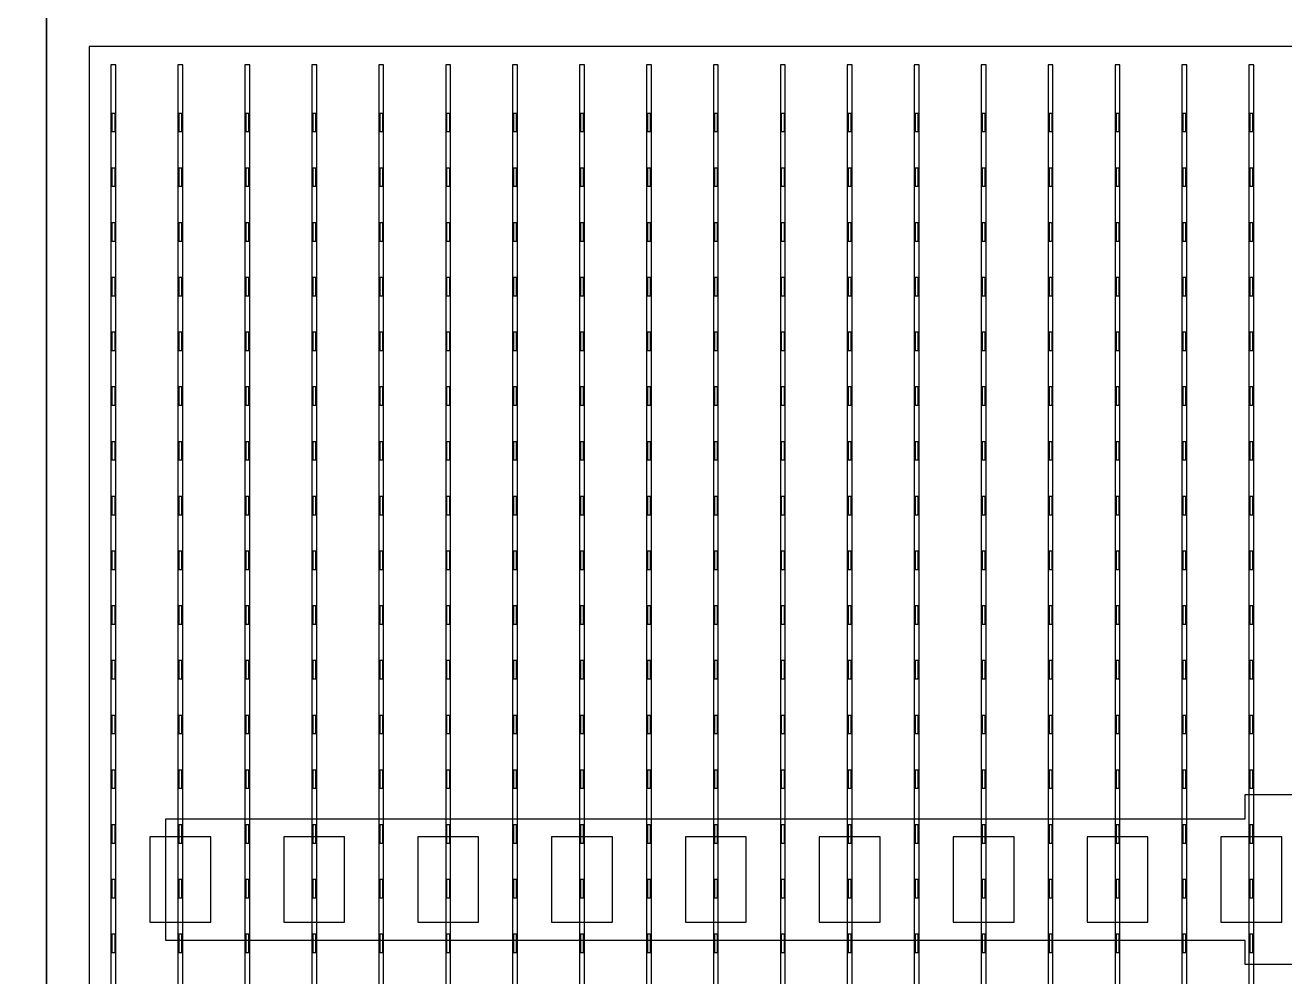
# Model space of a CAD drawing. Header units: millimetres. Extents: x -18 to 142, y -7 to 153.
# Drawn here: x 61.99 to 72.34, y 12.4 to 20.22 of the extents above; entities that cross this region are included whole.
import ezdxf

# ---------------------------------------------------------------- set-up
doc = ezdxf.new("R2010")
doc.units = ezdxf.units.MM
for name, color, linetype in [('BUSBARS', 3, 'Continuous'), ('CELLS', 5, 'Continuous'), ('CONTACT_PADS', 2, 'Continuous'), ('DICING', 4, 'Continuous'), ('FINGERS', 1, 'Continuous'), ('INSULATION', 2, 'Continuous')]:
    doc.layers.add(name, color=color, linetype=linetype)

msp = doc.modelspace()

# ---------------------------------------------------------------- linework, layer by layer
at = {"layer": 'BUSBARS'}
msp.add_lwpolyline([(82.09, 13.7), (82.09, 12.7), (73.22, 12.7), (73.22, 12.5), (72.02, 12.5), (72.02, 12.7), (63.15, 12.7), (63.15, 13.7), (72.02, 13.7), (72.02, 13.9), (73.22, 13.9), (73.22, 13.7), (82.09, 13.7)], close=True, dxfattribs=at)
at = {"layer": 'CELLS'}
for points in [[(62.17, -0.5), (62.17, 20.4), (41.27, 20.4), (41.27, -0.5), (62.17, -0.5)], [(83.07, -0.5), (83.07, 20.4), (62.17, 20.4), (62.17, -0.5), (83.07, -0.5)]]:
    msp.add_lwpolyline(points, close=True, dxfattribs=at)
at = {"layer": 'CONTACT_PADS'}
for points in [[(62.733, 19.35), (62.733, 19.5), (62.708, 19.5), (62.708, 19.35), (62.733, 19.35)], [(63.283, 19.35), (63.283, 19.5), (63.258, 19.5), (63.258, 19.35), (63.283, 19.35)], [(63.833, 19.35), (63.833, 19.5), (63.808, 19.5), (63.808, 19.35), (63.833, 19.35)], [(64.383, 19.35), (64.383, 19.5), (64.358, 19.5), (64.358, 19.35), (64.383, 19.35)], [(64.933, 19.35), (64.933, 19.5), (64.908, 19.5), (64.908, 19.35), (64.933, 19.35)], [(65.483, 19.35), (65.483, 19.5), (65.458, 19.5), (65.458, 19.35), (65.483, 19.35)], [(66.033, 19.35), (66.033, 19.5), (66.008, 19.5), (66.008, 19.35), (66.033, 19.35)], [(66.583, 19.35), (66.583, 19.5), (66.558, 19.5), (66.558, 19.35), (66.583, 19.35)], [(67.133, 19.35), (67.133, 19.5), (67.108, 19.5), (67.108, 19.35), (67.133, 19.35)], [(67.683, 19.35), (67.683, 19.5), (67.658, 19.5), (67.658, 19.35), (67.683, 19.35)], [(68.233, 19.35), (68.233, 19.5), (68.208, 19.5), (68.208, 19.35), (68.233, 19.35)], [(68.783, 19.35), (68.783, 19.5), (68.758, 19.5), (68.758, 19.35), (68.783, 19.35)], [(69.333, 19.35), (69.333, 19.5), (69.308, 19.5), (69.308, 19.35), (69.333, 19.35)], [(69.883, 19.35), (69.883, 19.5), (69.858, 19.5), (69.858, 19.35), (69.883, 19.35)], [(70.433, 19.35), (70.433, 19.5), (70.408, 19.5), (70.408, 19.35), (70.433, 19.35)], [(70.983, 19.35), (70.983, 19.5), (70.958, 19.5), (70.958, 19.35), (70.983, 19.35)], [(71.533, 19.35), (71.533, 19.5), (71.508, 19.5), (71.508, 19.35), (71.533, 19.35)], [(72.083, 19.35), (72.083, 19.5), (72.058, 19.5), (72.058, 19.35), (72.083, 19.35)], [(62.733, 18.9), (62.733, 19.05), (62.708, 19.05), (62.708, 18.9), (62.733, 18.9)], [(63.283, 18.9), (63.283, 19.05), (63.258, 19.05), (63.258, 18.9), (63.283, 18.9)], [(63.833, 18.9), (63.833, 19.05), (63.808, 19.05), (63.808, 18.9), (63.833, 18.9)], [(64.383, 18.9), (64.383, 19.05), (64.358, 19.05), (64.358, 18.9), (64.383, 18.9)], [(64.933, 18.9), (64.933, 19.05), (64.908, 19.05), (64.908, 18.9), (64.933, 18.9)], [(65.483, 18.9), (65.483, 19.05), (65.458, 19.05), (65.458, 18.9), (65.483, 18.9)], [(66.033, 18.9), (66.033, 19.05), (66.008, 19.05), (66.008, 18.9), (66.033, 18.9)], [(66.583, 18.9), (66.583, 19.05), (66.558, 19.05), (66.558, 18.9), (66.583, 18.9)], [(67.133, 18.9), (67.133, 19.05), (67.108, 19.05), (67.108, 18.9), (67.133, 18.9)], [(67.683, 18.9), (67.683, 19.05), (67.658, 19.05), (67.658, 18.9), (67.683, 18.9)], [(68.233, 18.9), (68.233, 19.05), (68.208, 19.05), (68.208, 18.9), (68.233, 18.9)], [(68.783, 18.9), (68.783, 19.05), (68.758, 19.05), (68.758, 18.9), (68.783, 18.9)], [(69.333, 18.9), (69.333, 19.05), (69.308, 19.05), (69.308, 18.9), (69.333, 18.9)], [(69.883, 18.9), (69.883, 19.05), (69.858, 19.05), (69.858, 18.9), (69.883, 18.9)], [(70.433, 18.9), (70.433, 19.05), (70.408, 19.05), (70.408, 18.9), (70.433, 18.9)], [(70.983, 18.9), (70.983, 19.05), (70.958, 19.05), (70.958, 18.9), (70.983, 18.9)], [(71.533, 18.9), (71.533, 19.05), (71.508, 19.05), (71.508, 18.9), (71.533, 18.9)], [(72.083, 18.9), (72.083, 19.05), (72.058, 19.05), (72.058, 18.9), (72.083, 18.9)], [(62.733, 18.45), (62.733, 18.6), (62.708, 18.6), (62.708, 18.45), (62.733, 18.45)], [(63.283, 18.45), (63.283, 18.6), (63.258, 18.6), (63.258, 18.45), (63.283, 18.45)], [(63.833, 18.45), (63.833, 18.6), (63.808, 18.6), (63.808, 18.45), (63.833, 18.45)], [(64.383, 18.45), (64.383, 18.6), (64.358, 18.6), (64.358, 18.45), (64.383, 18.45)], [(64.933, 18.45), (64.933, 18.6), (64.908, 18.6), (64.908, 18.45), (64.933, 18.45)], [(65.483, 18.45), (65.483, 18.6), (65.458, 18.6), (65.458, 18.45), (65.483, 18.45)], [(66.033, 18.45), (66.033, 18.6), (66.008, 18.6), (66.008, 18.45), (66.033, 18.45)], [(66.583, 18.45), (66.583, 18.6), (66.558, 18.6), (66.558, 18.45), (66.583, 18.45)], [(67.133, 18.45), (67.133, 18.6), (67.108, 18.6), (67.108, 18.45), (67.133, 18.45)], [(67.683, 18.45), (67.683, 18.6), (67.658, 18.6), (67.658, 18.45), (67.683, 18.45)], [(68.233, 18.45), (68.233, 18.6), (68.208, 18.6), (68.208, 18.45), (68.233, 18.45)], [(68.783, 18.45), (68.783, 18.6), (68.758, 18.6), (68.758, 18.45), (68.783, 18.45)], [(69.333, 18.45), (69.333, 18.6), (69.308, 18.6), (69.308, 18.45), (69.333, 18.45)], [(69.883, 18.45), (69.883, 18.6), (69.858, 18.6), (69.858, 18.45), (69.883, 18.45)], [(70.433, 18.45), (70.433, 18.6), (70.408, 18.6), (70.408, 18.45), (70.433, 18.45)], [(70.983, 18.45), (70.983, 18.6), (70.958, 18.6), (70.958, 18.45), (70.983, 18.45)], [(71.533, 18.45), (71.533, 18.6), (71.508, 18.6), (71.508, 18.45), (71.533, 18.45)], [(72.083, 18.45), (72.083, 18.6), (72.058, 18.6), (72.058, 18.45), (72.083, 18.45)], [(62.733, 18), (62.733, 18.15), (62.708, 18.15), (62.708, 18), (62.733, 18)], [(63.283, 18), (63.283, 18.15), (63.258, 18.15), (63.258, 18), (63.283, 18)], [(63.833, 18), (63.833, 18.15), (63.808, 18.15), (63.808, 18), (63.833, 18)], [(64.383, 18), (64.383, 18.15), (64.358, 18.15), (64.358, 18), (64.383, 18)], [(64.933, 18), (64.933, 18.15), (64.908, 18.15), (64.908, 18), (64.933, 18)], [(65.483, 18), (65.483, 18.15), (65.458, 18.15), (65.458, 18), (65.483, 18)], [(66.033, 18), (66.033, 18.15), (66.008, 18.15), (66.008, 18), (66.033, 18)], [(66.583, 18), (66.583, 18.15), (66.558, 18.15), (66.558, 18), (66.583, 18)], [(67.133, 18), (67.133, 18.15), (67.108, 18.15), (67.108, 18), (67.133, 18)], [(67.683, 18), (67.683, 18.15), (67.658, 18.15), (67.658, 18), (67.683, 18)], [(68.233, 18), (68.233, 18.15), (68.208, 18.15), (68.208, 18), (68.233, 18)], [(68.783, 18), (68.783, 18.15), (68.758, 18.15), (68.758, 18), (68.783, 18)], [(69.333, 18), (69.333, 18.15), (69.308, 18.15), (69.308, 18), (69.333, 18)], [(69.883, 18), (69.883, 18.15), (69.858, 18.15), (69.858, 18), (69.883, 18)], [(70.433, 18), (70.433, 18.15), (70.408, 18.15), (70.408, 18), (70.433, 18)], [(70.983, 18), (70.983, 18.15), (70.958, 18.15), (70.958, 18), (70.983, 18)], [(71.533, 18), (71.533, 18.15), (71.508, 18.15), (71.508, 18), (71.533, 18)], [(72.083, 18), (72.083, 18.15), (72.058, 18.15), (72.058, 18), (72.083, 18)], [(62.733, 17.55), (62.733, 17.7), (62.708, 17.7), (62.708, 17.55), (62.733, 17.55)], [(63.283, 17.55), (63.283, 17.7), (63.258, 17.7), (63.258, 17.55), (63.283, 17.55)], [(63.833, 17.55), (63.833, 17.7), (63.808, 17.7), (63.808, 17.55), (63.833, 17.55)], [(64.383, 17.55), (64.383, 17.7), (64.358, 17.7), (64.358, 17.55), (64.383, 17.55)], [(64.933, 17.55), (64.933, 17.7), (64.908, 17.7), (64.908, 17.55), (64.933, 17.55)], [(65.483, 17.55), (65.483, 17.7), (65.458, 17.7), (65.458, 17.55), (65.483, 17.55)], [(66.033, 17.55), (66.033, 17.7), (66.008, 17.7), (66.008, 17.55), (66.033, 17.55)], [(66.583, 17.55), (66.583, 17.7), (66.558, 17.7), (66.558, 17.55), (66.583, 17.55)], [(67.133, 17.55), (67.133, 17.7), (67.108, 17.7), (67.108, 17.55), (67.133, 17.55)], [(67.683, 17.55), (67.683, 17.7), (67.658, 17.7), (67.658, 17.55), (67.683, 17.55)], [(68.233, 17.55), (68.233, 17.7), (68.208, 17.7), (68.208, 17.55), (68.233, 17.55)], [(68.783, 17.55), (68.783, 17.7), (68.758, 17.7), (68.758, 17.55), (68.783, 17.55)], [(69.333, 17.55), (69.333, 17.7), (69.308, 17.7), (69.308, 17.55), (69.333, 17.55)], [(69.883, 17.55), (69.883, 17.7), (69.858, 17.7), (69.858, 17.55), (69.883, 17.55)], [(70.433, 17.55), (70.433, 17.7), (70.408, 17.7), (70.408, 17.55), (70.433, 17.55)], [(70.983, 17.55), (70.983, 17.7), (70.958, 17.7), (70.958, 17.55), (70.983, 17.55)], [(71.533, 17.55), (71.533, 17.7), (71.508, 17.7), (71.508, 17.55), (71.533, 17.55)], [(72.083, 17.55), (72.083, 17.7), (72.058, 17.7), (72.058, 17.55), (72.083, 17.55)], [(62.733, 17.1), (62.733, 17.25), (62.708, 17.25), (62.708, 17.1), (62.733, 17.1)], [(63.283, 17.1), (63.283, 17.25), (63.258, 17.25), (63.258, 17.1), (63.283, 17.1)], [(63.833, 17.1), (63.833, 17.25), (63.808, 17.25), (63.808, 17.1), (63.833, 17.1)], [(64.383, 17.1), (64.383, 17.25), (64.358, 17.25), (64.358, 17.1), (64.383, 17.1)], [(64.933, 17.1), (64.933, 17.25), (64.908, 17.25), (64.908, 17.1), (64.933, 17.1)], [(65.483, 17.1), (65.483, 17.25), (65.458, 17.25), (65.458, 17.1), (65.483, 17.1)], [(66.033, 17.1), (66.033, 17.25), (66.008, 17.25), (66.008, 17.1), (66.033, 17.1)], [(66.583, 17.1), (66.583, 17.25), (66.558, 17.25), (66.558, 17.1), (66.583, 17.1)], [(67.133, 17.1), (67.133, 17.25), (67.108, 17.25), (67.108, 17.1), (67.133, 17.1)], [(67.683, 17.1), (67.683, 17.25), (67.658, 17.25), (67.658, 17.1), (67.683, 17.1)], [(68.233, 17.1), (68.233, 17.25), (68.208, 17.25), (68.208, 17.1), (68.233, 17.1)], [(68.783, 17.1), (68.783, 17.25), (68.758, 17.25), (68.758, 17.1), (68.783, 17.1)], [(69.333, 17.1), (69.333, 17.25), (69.308, 17.25), (69.308, 17.1), (69.333, 17.1)], [(69.883, 17.1), (69.883, 17.25), (69.858, 17.25), (69.858, 17.1), (69.883, 17.1)], [(70.433, 17.1), (70.433, 17.25), (70.408, 17.25), (70.408, 17.1), (70.433, 17.1)], [(70.983, 17.1), (70.983, 17.25), (70.958, 17.25), (70.958, 17.1), (70.983, 17.1)], [(71.533, 17.1), (71.533, 17.25), (71.508, 17.25), (71.508, 17.1), (71.533, 17.1)], [(72.083, 17.1), (72.083, 17.25), (72.058, 17.25), (72.058, 17.1), (72.083, 17.1)], [(62.733, 16.65), (62.733, 16.8), (62.708, 16.8), (62.708, 16.65), (62.733, 16.65)], [(63.283, 16.65), (63.283, 16.8), (63.258, 16.8), (63.258, 16.65), (63.283, 16.65)], [(63.833, 16.65), (63.833, 16.8), (63.808, 16.8), (63.808, 16.65), (63.833, 16.65)], [(64.383, 16.65), (64.383, 16.8), (64.358, 16.8), (64.358, 16.65), (64.383, 16.65)], [(64.933, 16.65), (64.933, 16.8), (64.908, 16.8), (64.908, 16.65), (64.933, 16.65)], [(65.483, 16.65), (65.483, 16.8), (65.458, 16.8), (65.458, 16.65), (65.483, 16.65)], [(66.033, 16.65), (66.033, 16.8), (66.008, 16.8), (66.008, 16.65), (66.033, 16.65)], [(66.583, 16.65), (66.583, 16.8), (66.558, 16.8), (66.558, 16.65), (66.583, 16.65)], [(67.133, 16.65), (67.133, 16.8), (67.108, 16.8), (67.108, 16.65), (67.133, 16.65)], [(67.683, 16.65), (67.683, 16.8), (67.658, 16.8), (67.658, 16.65), (67.683, 16.65)], [(68.233, 16.65), (68.233, 16.8), (68.208, 16.8), (68.208, 16.65), (68.233, 16.65)], [(68.783, 16.65), (68.783, 16.8), (68.758, 16.8), (68.758, 16.65), (68.783, 16.65)], [(69.333, 16.65), (69.333, 16.8), (69.308, 16.8), (69.308, 16.65), (69.333, 16.65)], [(69.883, 16.65), (69.883, 16.8), (69.858, 16.8), (69.858, 16.65), (69.883, 16.65)], [(70.433, 16.65), (70.433, 16.8), (70.408, 16.8), (70.408, 16.65), (70.433, 16.65)], [(70.983, 16.65), (70.983, 16.8), (70.958, 16.8), (70.958, 16.65), (70.983, 16.65)], [(71.533, 16.65), (71.533, 16.8), (71.508, 16.8), (71.508, 16.65), (71.533, 16.65)], [(72.083, 16.65), (72.083, 16.8), (72.058, 16.8), (72.058, 16.65), (72.083, 16.65)], [(62.733, 16.2), (62.733, 16.35), (62.708, 16.35), (62.708, 16.2), (62.733, 16.2)], [(63.283, 16.2), (63.283, 16.35), (63.258, 16.35), (63.258, 16.2), (63.283, 16.2)], [(63.833, 16.2), (63.833, 16.35), (63.808, 16.35), (63.808, 16.2), (63.833, 16.2)], [(64.383, 16.2), (64.383, 16.35), (64.358, 16.35), (64.358, 16.2), (64.383, 16.2)], [(64.933, 16.2), (64.933, 16.35), (64.908, 16.35), (64.908, 16.2), (64.933, 16.2)], [(65.483, 16.2), (65.483, 16.35), (65.458, 16.35), (65.458, 16.2), (65.483, 16.2)], [(66.033, 16.2), (66.033, 16.35), (66.008, 16.35), (66.008, 16.2), (66.033, 16.2)], [(66.583, 16.2), (66.583, 16.35), (66.558, 16.35), (66.558, 16.2), (66.583, 16.2)], [(67.133, 16.2), (67.133, 16.35), (67.108, 16.35), (67.108, 16.2), (67.133, 16.2)], [(67.683, 16.2), (67.683, 16.35), (67.658, 16.35), (67.658, 16.2), (67.683, 16.2)], [(68.233, 16.2), (68.233, 16.35), (68.208, 16.35), (68.208, 16.2), (68.233, 16.2)], [(68.783, 16.2), (68.783, 16.35), (68.758, 16.35), (68.758, 16.2), (68.783, 16.2)], [(69.333, 16.2), (69.333, 16.35), (69.308, 16.35), (69.308, 16.2), (69.333, 16.2)], [(69.883, 16.2), (69.883, 16.35), (69.858, 16.35), (69.858, 16.2), (69.883, 16.2)], [(70.433, 16.2), (70.433, 16.35), (70.408, 16.35), (70.408, 16.2), (70.433, 16.2)], [(70.983, 16.2), (70.983, 16.35), (70.958, 16.35), (70.958, 16.2), (70.983, 16.2)], [(71.533, 16.2), (71.533, 16.35), (71.508, 16.35), (71.508, 16.2), (71.533, 16.2)], [(72.083, 16.2), (72.083, 16.35), (72.058, 16.35), (72.058, 16.2), (72.083, 16.2)], [(62.733, 15.75), (62.733, 15.9), (62.708, 15.9), (62.708, 15.75), (62.733, 15.75)], [(63.283, 15.75), (63.283, 15.9), (63.258, 15.9), (63.258, 15.75), (63.283, 15.75)], [(63.833, 15.75), (63.833, 15.9), (63.808, 15.9), (63.808, 15.75), (63.833, 15.75)], [(64.383, 15.75), (64.383, 15.9), (64.358, 15.9), (64.358, 15.75), (64.383, 15.75)], [(64.933, 15.75), (64.933, 15.9), (64.908, 15.9), (64.908, 15.75), (64.933, 15.75)], [(65.483, 15.75), (65.483, 15.9), (65.458, 15.9), (65.458, 15.75), (65.483, 15.75)], [(66.033, 15.75), (66.033, 15.9), (66.008, 15.9), (66.008, 15.75), (66.033, 15.75)], [(66.583, 15.75), (66.583, 15.9), (66.558, 15.9), (66.558, 15.75), (66.583, 15.75)], [(67.133, 15.75), (67.133, 15.9), (67.108, 15.9), (67.108, 15.75), (67.133, 15.75)], [(67.683, 15.75), (67.683, 15.9), (67.658, 15.9), (67.658, 15.75), (67.683, 15.75)], [(68.233, 15.75), (68.233, 15.9), (68.208, 15.9), (68.208, 15.75), (68.233, 15.75)], [(68.783, 15.75), (68.783, 15.9), (68.758, 15.9), (68.758, 15.75), (68.783, 15.75)], [(69.333, 15.75), (69.333, 15.9), (69.308, 15.9), (69.308, 15.75), (69.333, 15.75)], [(69.883, 15.75), (69.883, 15.9), (69.858, 15.9), (69.858, 15.75), (69.883, 15.75)], [(70.433, 15.75), (70.433, 15.9), (70.408, 15.9), (70.408, 15.75), (70.433, 15.75)], [(70.983, 15.75), (70.983, 15.9), (70.958, 15.9), (70.958, 15.75), (70.983, 15.75)], [(71.533, 15.75), (71.533, 15.9), (71.508, 15.9), (71.508, 15.75), (71.533, 15.75)], [(72.083, 15.75), (72.083, 15.9), (72.058, 15.9), (72.058, 15.75), (72.083, 15.75)], [(62.733, 15.3), (62.733, 15.45), (62.708, 15.45), (62.708, 15.3), (62.733, 15.3)], [(63.283, 15.3), (63.283, 15.45), (63.258, 15.45), (63.258, 15.3), (63.283, 15.3)], [(63.833, 15.3), (63.833, 15.45), (63.808, 15.45), (63.808, 15.3), (63.833, 15.3)], [(64.383, 15.3), (64.383, 15.45), (64.358, 15.45), (64.358, 15.3), (64.383, 15.3)], [(64.933, 15.3), (64.933, 15.45), (64.908, 15.45), (64.908, 15.3), (64.933, 15.3)], [(65.483, 15.3), (65.483, 15.45), (65.458, 15.45), (65.458, 15.3), (65.483, 15.3)], [(66.033, 15.3), (66.033, 15.45), (66.008, 15.45), (66.008, 15.3), (66.033, 15.3)], [(66.583, 15.3), (66.583, 15.45), (66.558, 15.45), (66.558, 15.3), (66.583, 15.3)], [(67.133, 15.3), (67.133, 15.45), (67.108, 15.45), (67.108, 15.3), (67.133, 15.3)], [(67.683, 15.3), (67.683, 15.45), (67.658, 15.45), (67.658, 15.3), (67.683, 15.3)], [(68.233, 15.3), (68.233, 15.45), (68.208, 15.45), (68.208, 15.3), (68.233, 15.3)], [(68.783, 15.3), (68.783, 15.45), (68.758, 15.45), (68.758, 15.3), (68.783, 15.3)], [(69.333, 15.3), (69.333, 15.45), (69.308, 15.45), (69.308, 15.3), (69.333, 15.3)], [(69.883, 15.3), (69.883, 15.45), (69.858, 15.45), (69.858, 15.3), (69.883, 15.3)], [(70.433, 15.3), (70.433, 15.45), (70.408, 15.45), (70.408, 15.3), (70.433, 15.3)], [(70.983, 15.3), (70.983, 15.45), (70.958, 15.45), (70.958, 15.3), (70.983, 15.3)], [(71.533, 15.3), (71.533, 15.45), (71.508, 15.45), (71.508, 15.3), (71.533, 15.3)], [(72.083, 15.3), (72.083, 15.45), (72.058, 15.45), (72.058, 15.3), (72.083, 15.3)], [(62.733, 14.85), (62.733, 15), (62.708, 15), (62.708, 14.85), (62.733, 14.85)], [(63.283, 14.85), (63.283, 15), (63.258, 15), (63.258, 14.85), (63.283, 14.85)], [(63.833, 14.85), (63.833, 15), (63.808, 15), (63.808, 14.85), (63.833, 14.85)], [(64.383, 14.85), (64.383, 15), (64.358, 15), (64.358, 14.85), (64.383, 14.85)], [(64.933, 14.85), (64.933, 15), (64.908, 15), (64.908, 14.85), (64.933, 14.85)], [(65.483, 14.85), (65.483, 15), (65.458, 15), (65.458, 14.85), (65.483, 14.85)], [(66.033, 14.85), (66.033, 15), (66.008, 15), (66.008, 14.85), (66.033, 14.85)], [(66.583, 14.85), (66.583, 15), (66.558, 15), (66.558, 14.85), (66.583, 14.85)], [(67.133, 14.85), (67.133, 15), (67.108, 15), (67.108, 14.85), (67.133, 14.85)], [(67.683, 14.85), (67.683, 15), (67.658, 15), (67.658, 14.85), (67.683, 14.85)], [(68.233, 14.85), (68.233, 15), (68.208, 15), (68.208, 14.85), (68.233, 14.85)], [(68.783, 14.85), (68.783, 15), (68.758, 15), (68.758, 14.85), (68.783, 14.85)], [(69.333, 14.85), (69.333, 15), (69.308, 15), (69.308, 14.85), (69.333, 14.85)], [(69.883, 14.85), (69.883, 15), (69.858, 15), (69.858, 14.85), (69.883, 14.85)], [(70.433, 14.85), (70.433, 15), (70.408, 15), (70.408, 14.85), (70.433, 14.85)], [(70.983, 14.85), (70.983, 15), (70.958, 15), (70.958, 14.85), (70.983, 14.85)], [(71.533, 14.85), (71.533, 15), (71.508, 15), (71.508, 14.85), (71.533, 14.85)], [(72.083, 14.85), (72.083, 15), (72.058, 15), (72.058, 14.85), (72.083, 14.85)], [(62.733, 14.4), (62.733, 14.55), (62.708, 14.55), (62.708, 14.4), (62.733, 14.4)], [(63.283, 14.4), (63.283, 14.55), (63.258, 14.55), (63.258, 14.4), (63.283, 14.4)], [(63.833, 14.4), (63.833, 14.55), (63.808, 14.55), (63.808, 14.4), (63.833, 14.4)], [(64.383, 14.4), (64.383, 14.55), (64.358, 14.55), (64.358, 14.4), (64.383, 14.4)], [(64.933, 14.4), (64.933, 14.55), (64.908, 14.55), (64.908, 14.4), (64.933, 14.4)], [(65.483, 14.4), (65.483, 14.55), (65.458, 14.55), (65.458, 14.4), (65.483, 14.4)], [(66.033, 14.4), (66.033, 14.55), (66.008, 14.55), (66.008, 14.4), (66.033, 14.4)], [(66.583, 14.4), (66.583, 14.55), (66.558, 14.55), (66.558, 14.4), (66.583, 14.4)], [(67.133, 14.4), (67.133, 14.55), (67.108, 14.55), (67.108, 14.4), (67.133, 14.4)], [(67.683, 14.4), (67.683, 14.55), (67.658, 14.55), (67.658, 14.4), (67.683, 14.4)], [(68.233, 14.4), (68.233, 14.55), (68.208, 14.55), (68.208, 14.4), (68.233, 14.4)], [(68.783, 14.4), (68.783, 14.55), (68.758, 14.55), (68.758, 14.4), (68.783, 14.4)], [(69.333, 14.4), (69.333, 14.55), (69.308, 14.55), (69.308, 14.4), (69.333, 14.4)], [(69.883, 14.4), (69.883, 14.55), (69.858, 14.55), (69.858, 14.4), (69.883, 14.4)], [(70.433, 14.4), (70.433, 14.55), (70.408, 14.55), (70.408, 14.4), (70.433, 14.4)], [(70.983, 14.4), (70.983, 14.55), (70.958, 14.55), (70.958, 14.4), (70.983, 14.4)], [(71.533, 14.4), (71.533, 14.55), (71.508, 14.55), (71.508, 14.4), (71.533, 14.4)], [(72.083, 14.4), (72.083, 14.55), (72.058, 14.55), (72.058, 14.4), (72.083, 14.4)], [(62.733, 13.95), (62.733, 14.1), (62.708, 14.1), (62.708, 13.95), (62.733, 13.95)], [(63.283, 13.95), (63.283, 14.1), (63.258, 14.1), (63.258, 13.95), (63.283, 13.95)], [(63.833, 13.95), (63.833, 14.1), (63.808, 14.1), (63.808, 13.95), (63.833, 13.95)], [(64.383, 13.95), (64.383, 14.1), (64.358, 14.1), (64.358, 13.95), (64.383, 13.95)], [(64.933, 13.95), (64.933, 14.1), (64.908, 14.1), (64.908, 13.95), (64.933, 13.95)], [(65.483, 13.95), (65.483, 14.1), (65.458, 14.1), (65.458, 13.95), (65.483, 13.95)], [(66.033, 13.95), (66.033, 14.1), (66.008, 14.1), (66.008, 13.95), (66.033, 13.95)], [(66.583, 13.95), (66.583, 14.1), (66.558, 14.1), (66.558, 13.95), (66.583, 13.95)], [(67.133, 13.95), (67.133, 14.1), (67.108, 14.1), (67.108, 13.95), (67.133, 13.95)], [(67.683, 13.95), (67.683, 14.1), (67.658, 14.1), (67.658, 13.95), (67.683, 13.95)], [(68.233, 13.95), (68.233, 14.1), (68.208, 14.1), (68.208, 13.95), (68.233, 13.95)], [(68.783, 13.95), (68.783, 14.1), (68.758, 14.1), (68.758, 13.95), (68.783, 13.95)], [(69.333, 13.95), (69.333, 14.1), (69.308, 14.1), (69.308, 13.95), (69.333, 13.95)], [(69.883, 13.95), (69.883, 14.1), (69.858, 14.1), (69.858, 13.95), (69.883, 13.95)], [(70.433, 13.95), (70.433, 14.1), (70.408, 14.1), (70.408, 13.95), (70.433, 13.95)], [(70.983, 13.95), (70.983, 14.1), (70.958, 14.1), (70.958, 13.95), (70.983, 13.95)], [(71.533, 13.95), (71.533, 14.1), (71.508, 14.1), (71.508, 13.95), (71.533, 13.95)], [(72.083, 13.95), (72.083, 14.1), (72.058, 14.1), (72.058, 13.95), (72.083, 13.95)], [(62.733, 13.5), (62.733, 13.65), (62.708, 13.65), (62.708, 13.5), (62.733, 13.5)], [(63.283, 13.5), (63.283, 13.65), (63.258, 13.65), (63.258, 13.5), (63.283, 13.5)], [(63.833, 13.5), (63.833, 13.65), (63.808, 13.65), (63.808, 13.5), (63.833, 13.5)], [(64.383, 13.5), (64.383, 13.65), (64.358, 13.65), (64.358, 13.5), (64.383, 13.5)], [(64.933, 13.5), (64.933, 13.65), (64.908, 13.65), (64.908, 13.5), (64.933, 13.5)], [(65.483, 13.5), (65.483, 13.65), (65.458, 13.65), (65.458, 13.5), (65.483, 13.5)], [(66.033, 13.5), (66.033, 13.65), (66.008, 13.65), (66.008, 13.5), (66.033, 13.5)], [(66.583, 13.5), (66.583, 13.65), (66.558, 13.65), (66.558, 13.5), (66.583, 13.5)], [(67.133, 13.5), (67.133, 13.65), (67.108, 13.65), (67.108, 13.5), (67.133, 13.5)], [(67.683, 13.5), (67.683, 13.65), (67.658, 13.65), (67.658, 13.5), (67.683, 13.5)], [(68.233, 13.5), (68.233, 13.65), (68.208, 13.65), (68.208, 13.5), (68.233, 13.5)], [(68.783, 13.5), (68.783, 13.65), (68.758, 13.65), (68.758, 13.5), (68.783, 13.5)], [(69.333, 13.5), (69.333, 13.65), (69.308, 13.65), (69.308, 13.5), (69.333, 13.5)], [(69.883, 13.5), (69.883, 13.65), (69.858, 13.65), (69.858, 13.5), (69.883, 13.5)], [(70.433, 13.5), (70.433, 13.65), (70.408, 13.65), (70.408, 13.5), (70.433, 13.5)], [(70.983, 13.5), (70.983, 13.65), (70.958, 13.65), (70.958, 13.5), (70.983, 13.5)], [(71.533, 13.5), (71.533, 13.65), (71.508, 13.65), (71.508, 13.5), (71.533, 13.5)], [(72.083, 13.5), (72.083, 13.65), (72.058, 13.65), (72.058, 13.5), (72.083, 13.5)], [(62.733, 13.05), (62.733, 13.2), (62.708, 13.2), (62.708, 13.05), (62.733, 13.05)], [(63.283, 13.05), (63.283, 13.2), (63.258, 13.2), (63.258, 13.05), (63.283, 13.05)], [(63.833, 13.05), (63.833, 13.2), (63.808, 13.2), (63.808, 13.05), (63.833, 13.05)], [(64.383, 13.05), (64.383, 13.2), (64.358, 13.2), (64.358, 13.05), (64.383, 13.05)], [(64.933, 13.05), (64.933, 13.2), (64.908, 13.2), (64.908, 13.05), (64.933, 13.05)], [(65.483, 13.05), (65.483, 13.2), (65.458, 13.2), (65.458, 13.05), (65.483, 13.05)], [(66.033, 13.05), (66.033, 13.2), (66.008, 13.2), (66.008, 13.05), (66.033, 13.05)], [(66.583, 13.05), (66.583, 13.2), (66.558, 13.2), (66.558, 13.05), (66.583, 13.05)], [(67.133, 13.05), (67.133, 13.2), (67.108, 13.2), (67.108, 13.05), (67.133, 13.05)], [(67.683, 13.05), (67.683, 13.2), (67.658, 13.2), (67.658, 13.05), (67.683, 13.05)], [(68.233, 13.05), (68.233, 13.2), (68.208, 13.2), (68.208, 13.05), (68.233, 13.05)], [(68.783, 13.05), (68.783, 13.2), (68.758, 13.2), (68.758, 13.05), (68.783, 13.05)], [(69.333, 13.05), (69.333, 13.2), (69.308, 13.2), (69.308, 13.05), (69.333, 13.05)], [(69.883, 13.05), (69.883, 13.2), (69.858, 13.2), (69.858, 13.05), (69.883, 13.05)], [(70.433, 13.05), (70.433, 13.2), (70.408, 13.2), (70.408, 13.05), (70.433, 13.05)], [(70.983, 13.05), (70.983, 13.2), (70.958, 13.2), (70.958, 13.05), (70.983, 13.05)], [(71.533, 13.05), (71.533, 13.2), (71.508, 13.2), (71.508, 13.05), (71.533, 13.05)], [(72.083, 13.05), (72.083, 13.2), (72.058, 13.2), (72.058, 13.05), (72.083, 13.05)], [(62.733, 12.6), (62.733, 12.75), (62.708, 12.75), (62.708, 12.6), (62.733, 12.6)], [(63.283, 12.6), (63.283, 12.75), (63.258, 12.75), (63.258, 12.6), (63.283, 12.6)], [(63.833, 12.6), (63.833, 12.75), (63.808, 12.75), (63.808, 12.6), (63.833, 12.6)], [(64.383, 12.6), (64.383, 12.75), (64.358, 12.75), (64.358, 12.6), (64.383, 12.6)], [(64.933, 12.6), (64.933, 12.75), (64.908, 12.75), (64.908, 12.6), (64.933, 12.6)], [(65.483, 12.6), (65.483, 12.75), (65.458, 12.75), (65.458, 12.6), (65.483, 12.6)], [(66.033, 12.6), (66.033, 12.75), (66.008, 12.75), (66.008, 12.6), (66.033, 12.6)], [(66.583, 12.6), (66.583, 12.75), (66.558, 12.75), (66.558, 12.6), (66.583, 12.6)], [(67.133, 12.6), (67.133, 12.75), (67.108, 12.75), (67.108, 12.6), (67.133, 12.6)], [(67.683, 12.6), (67.683, 12.75), (67.658, 12.75), (67.658, 12.6), (67.683, 12.6)], [(68.233, 12.6), (68.233, 12.75), (68.208, 12.75), (68.208, 12.6), (68.233, 12.6)], [(68.783, 12.6), (68.783, 12.75), (68.758, 12.75), (68.758, 12.6), (68.783, 12.6)], [(69.333, 12.6), (69.333, 12.75), (69.308, 12.75), (69.308, 12.6), (69.333, 12.6)], [(69.883, 12.6), (69.883, 12.75), (69.858, 12.75), (69.858, 12.6), (69.883, 12.6)], [(70.433, 12.6), (70.433, 12.75), (70.408, 12.75), (70.408, 12.6), (70.433, 12.6)], [(70.983, 12.6), (70.983, 12.75), (70.958, 12.75), (70.958, 12.6), (70.983, 12.6)], [(71.533, 12.6), (71.533, 12.75), (71.508, 12.75), (71.508, 12.6), (71.533, 12.6)], [(72.083, 12.6), (72.083, 12.75), (72.058, 12.75), (72.058, 12.6), (72.083, 12.6)]]:
    msp.add_lwpolyline(points, close=True, dxfattribs=at)
at = {"layer": 'DICING'}
for q in [(62.17, 152.65), (62.17, 152.65), (62.17, 152.65), (62.17, 152.65), (62.17, 152.65), (62.17, 152.65), (62.17, 152.65), (62.17, 152.65), (62.17, 152.65), (62.17, 152.65), (62.17, 152.65), (62.17, 152.65), (62.17, 131.75), (62.17, 131.75), (62.17, 131.75), (62.17, 131.75), (62.17, 131.75), (62.17, 131.75), (62.17, 131.75), (62.17, 131.75), (62.17, 131.75), (62.17, 131.75), (62.17, 131.75), (62.17, 131.75), (62.17, 110.85), (62.17, 110.85), (62.17, 110.85), (62.17, 110.85), (62.17, 110.85), (62.17, 110.85), (62.17, 110.85), (62.17, 110.85), (62.17, 110.85), (62.17, 110.85), (62.17, 110.85), (62.17, 110.85), (62.17, 89.95), (62.17, 89.95), (62.17, 89.95), (62.17, 89.95), (62.17, 89.95), (62.17, 89.95), (62.17, 89.95), (62.17, 89.95), (62.17, 89.95), (62.17, 89.95), (62.17, 89.95), (62.17, 89.95), (62.17, 69.05), (62.17, 69.05), (62.17, 69.05), (62.17, 69.05), (62.17, 69.05), (62.17, 69.05), (62.17, 69.05), (62.17, 69.05), (62.17, 69.05), (62.17, 69.05), (62.17, 69.05), (62.17, 69.05), (62.17, 48.15), (62.17, 48.15), (62.17, 48.15), (62.17, 48.15), (62.17, 48.15), (62.17, 48.15), (62.17, 48.15), (62.17, 48.15), (62.17, 48.15), (62.17, 48.15), (62.17, 48.15), (62.17, 48.15), (62.17, 27.25), (62.17, 27.25), (62.17, 27.25), (62.17, 27.25), (62.17, 27.25), (62.17, 27.25), (62.17, 27.25)]:
    msp.add_line((62.17, -7.35), q, dxfattribs=at)
at = {"layer": 'FINGERS'}
for points in [[(62.74, 0), (62.74, 19.9), (62.7, 19.9), (62.7, 0), (62.74, 0)], [(63.29, 0), (63.29, 19.9), (63.25, 19.9), (63.25, 0), (63.29, 0)], [(63.84, 0), (63.84, 19.9), (63.8, 19.9), (63.8, 0), (63.84, 0)], [(64.39, 0), (64.39, 19.9), (64.35, 19.9), (64.35, 0), (64.39, 0)], [(64.94, 0), (64.94, 19.9), (64.9, 19.9), (64.9, 0), (64.94, 0)], [(65.49, 0), (65.49, 19.9), (65.45, 19.9), (65.45, 0), (65.49, 0)], [(66.04, 0), (66.04, 19.9), (66, 19.9), (66, 0), (66.04, 0)], [(66.59, 0), (66.59, 19.9), (66.55, 19.9), (66.55, 0), (66.59, 0)], [(67.14, 0), (67.14, 19.9), (67.1, 19.9), (67.1, 0), (67.14, 0)], [(67.69, 0), (67.69, 19.9), (67.65, 19.9), (67.65, 0), (67.69, 0)], [(68.24, 0), (68.24, 19.9), (68.2, 19.9), (68.2, 0), (68.24, 0)], [(68.79, 0), (68.79, 19.9), (68.75, 19.9), (68.75, 0), (68.79, 0)], [(69.34, 0), (69.34, 19.9), (69.3, 19.9), (69.3, 0), (69.34, 0)], [(69.89, 0), (69.89, 19.9), (69.85, 19.9), (69.85, 0), (69.89, 0)], [(70.44, 0), (70.44, 19.9), (70.4, 19.9), (70.4, 0), (70.44, 0)], [(70.99, 0), (70.99, 19.9), (70.95, 19.9), (70.95, 0), (70.99, 0)], [(71.54, 0), (71.54, 19.9), (71.5, 19.9), (71.5, 0), (71.54, 0)], [(72.09, 0), (72.09, 19.9), (72.05, 19.9), (72.05, 0), (72.09, 0)]]:
    msp.add_lwpolyline(points, close=True, dxfattribs=at)
at = {"layer": 'INSULATION'}
for points in [[(82.72, -0.15), (82.72, 20.05), (62.52, 20.05), (62.52, -0.15), (82.72, -0.15)], [(63.52, 12.85), (63.52, 13.55), (63.02, 13.55), (63.02, 12.85), (63.52, 12.85)], [(64.62, 12.85), (64.62, 13.55), (64.12, 13.55), (64.12, 12.85), (64.62, 12.85)], [(65.72, 12.85), (65.72, 13.55), (65.22, 13.55), (65.22, 12.85), (65.72, 12.85)], [(66.82, 12.85), (66.82, 13.55), (66.32, 13.55), (66.32, 12.85), (66.82, 12.85)], [(67.92, 12.85), (67.92, 13.55), (67.42, 13.55), (67.42, 12.85), (67.92, 12.85)], [(69.02, 12.85), (69.02, 13.55), (68.52, 13.55), (68.52, 12.85), (69.02, 12.85)], [(70.12, 12.85), (70.12, 13.55), (69.62, 13.55), (69.62, 12.85), (70.12, 12.85)], [(71.22, 12.85), (71.22, 13.55), (70.72, 13.55), (70.72, 12.85), (71.22, 12.85)], [(72.32, 12.85), (72.32, 13.55), (71.82, 13.55), (71.82, 12.85), (72.32, 12.85)]]:
    msp.add_lwpolyline(points, close=True, dxfattribs=at)

doc.saveas('drawing.dxf')
